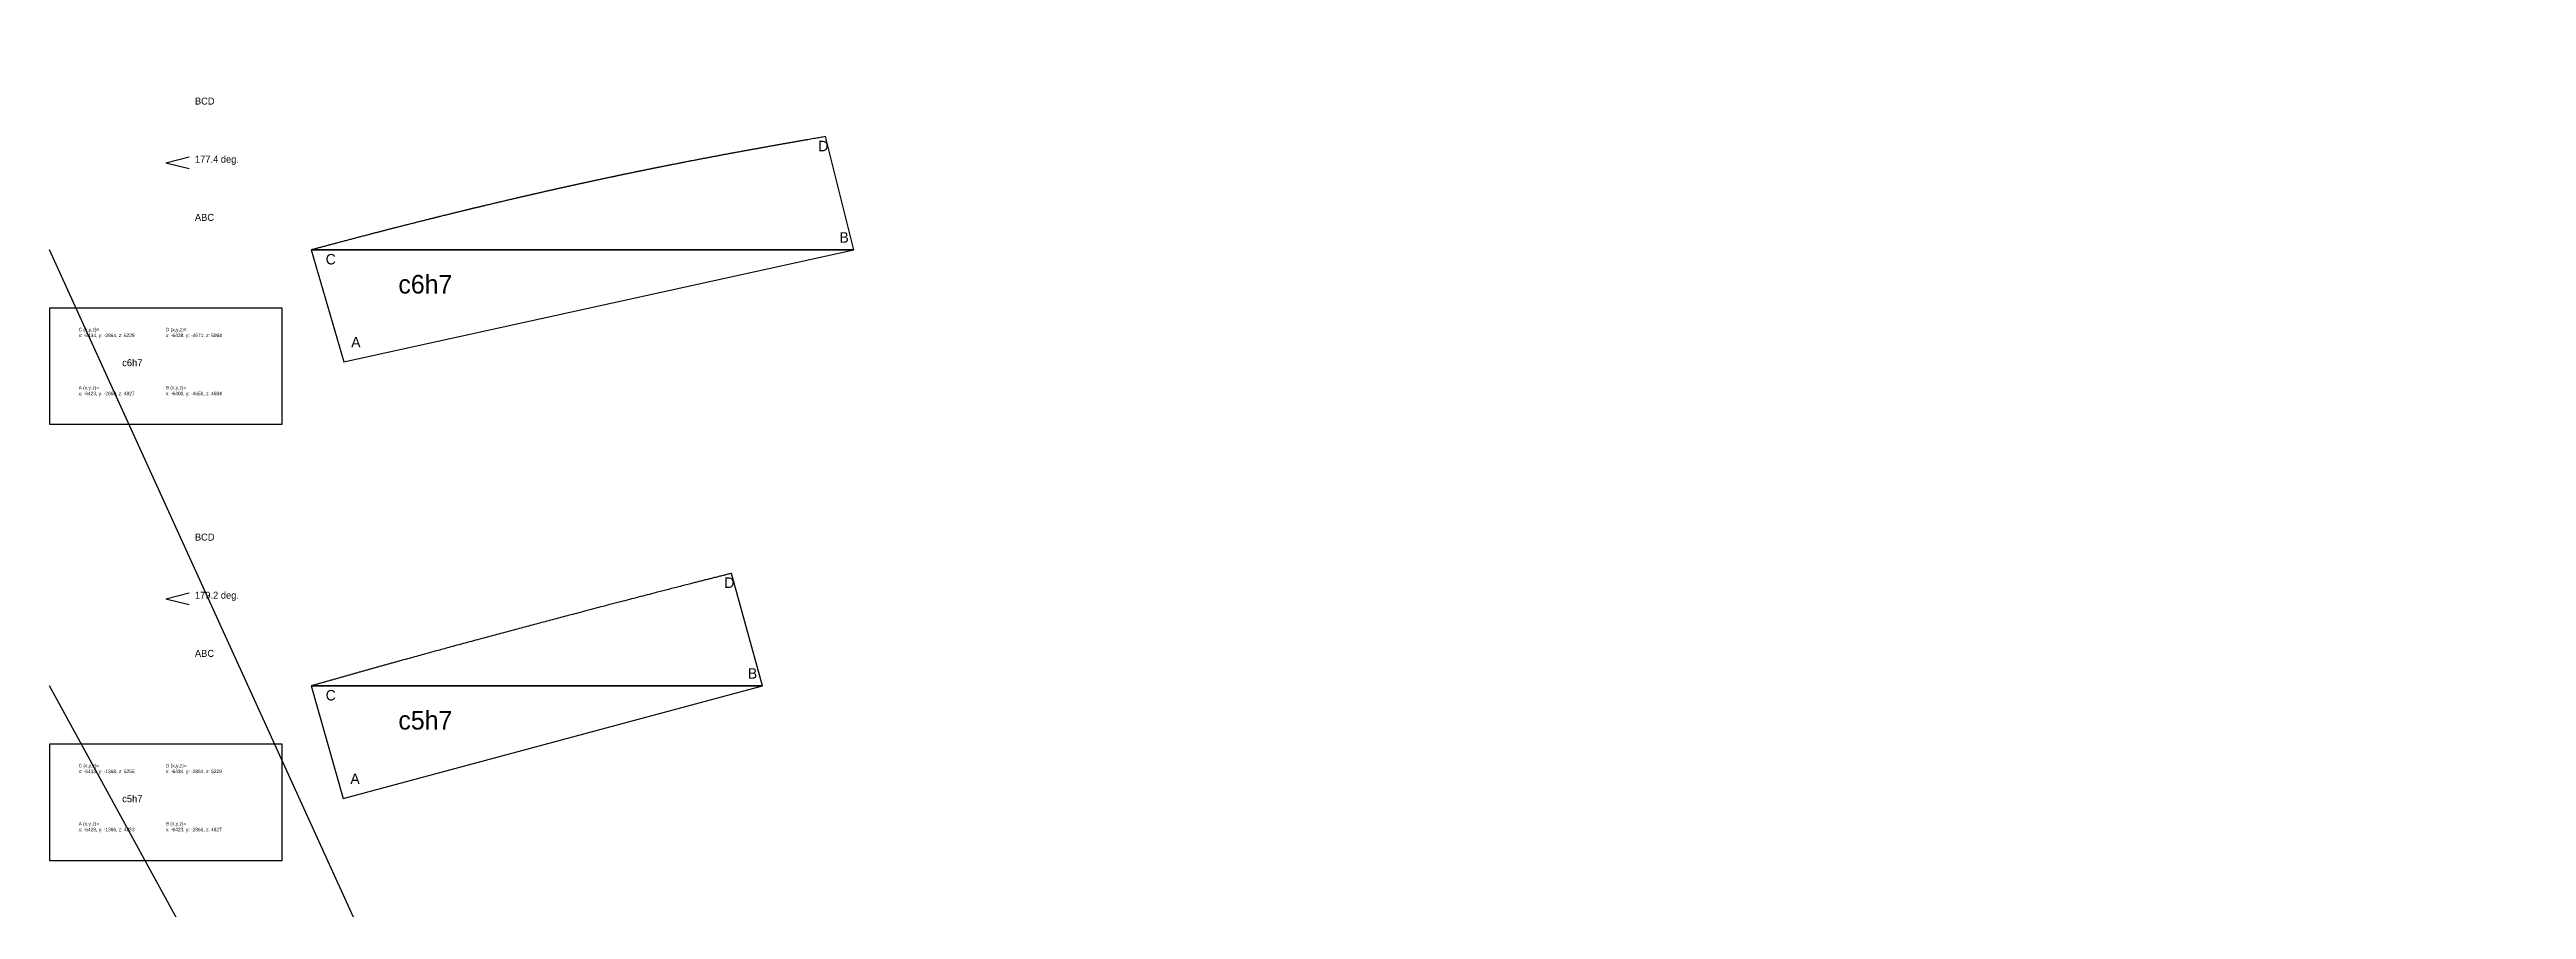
# Model space of a CAD drawing. Extents: x -14946 to 15402, y -21157 to 21439.
# Drawn here: x -14946 to -6426, y 12659 to 15618 of the extents above; entities that cross this region are included whole.
import ezdxf

# ---------------------------------------------------------------- set-up
doc = ezdxf.new("R2010")
doc.units = 0
doc.header["$MEASUREMENT"] = 0
for name, color, linetype in [('08-connection.topRing', 7, 'CONTINUOUS'), ('08-text.topRing', 7, 'CONTINUOUS'), ('50_RING_TOP_PLINES', 1, 'CONTINUOUS')]:
    doc.layers.add(name, color=color, linetype=linetype)

msp = doc.modelspace()

# ---------------------------------------------------------------- linework, layer by layer
at = {"layer": '08-connection.topRing', "linetype": 'Continuous'}
for p, q in [((-6425.6, -3765, 4955.8), (-14945.8, 14928.2)), ((-6430.7, -2115.3, 5040.7), (-14945.8, 13428.2))]:
    msp.add_line(p, q, dxfattribs=at)
at = {"layer": '08-text.topRing', "linetype": 'Continuous'}
for p, q in [((-14545.8, 15228.2), (-14465.8, 15248.2)), ((-14545.8, 15228.2), (-14465.8, 15208.2)), ((-14545.8, 13728.2), (-14465.8, 13748.2)), ((-14545.8, 13728.2), (-14465.8, 13708.2))]:
    msp.add_line(p, q, dxfattribs=at)
for points in [[(-14945.8, 14328.2), (-14145.8, 14328.2), (-14145.8, 14728.2), (-14945.8, 14728.2)], [(-14945.8, 12828.2), (-14145.8, 12828.2), (-14145.8, 13228.2), (-14945.8, 13228.2)]]:
    msp.add_lwpolyline(points, close=True, dxfattribs=at)
at = {"layer": '50_RING_TOP_PLINES', "color": 4, "extrusion": (0.998962, -0.045545, -4.63656e-12)}
msp.add_lwpolyline([(14549.9, 0), (14549.9, -1867), (14939.7, -1769.5), (14938.9, -1765), (14938.1, -1760.6), (14937.4, -1756.2), (14936.6, -1751.7), (14935.8, -1747.3), (14935.1, -1742.8), (14934.3, -1738.4), (14933.5, -1733.9), (14932.7, -1728.8), (14931.8, -1723.7), (14930.9, -1718.5), (14930, -1713.4), (14929.1, -1708.3), (14928.7, -1705.7), (14928.2, -1703.2), (14927.8, -1700.6), (14927.3, -1698), (14926.9, -1695.5), (14926.4, -1692.9), (14926, -1690.3), (14925.6, -1687.8), (14925.1, -1685.2), (14924.7, -1682.6), (14924.2, -1680.1), (14923.8, -1677.5), (14923.3, -1674.9), (14922.9, -1672.4), (14922.4, -1669.8), (14922, -1667.2), (14921.5, -1664.7), (14921.1, -1662.1), (14920.6, -1659.6), (14920.2, -1657), (14919.7, -1654.4), (14919.3, -1651.9), (14918.8, -1649.3), (14918.4, -1646.7), (14917.9, -1644.2), (14917.5, -1641.6), (14917, -1639.1), (14916.6, -1636.5), (14916.1, -1633.9), (14915.7, -1631.4), (14915.2, -1628.8), (14914.8, -1626.2), (14914.3, -1623.7), (14913.9, -1621.1), (14913.4, -1618.5), (14913, -1616), (14912.5, -1613.4), (14912.1, -1610.8), (14911.6, -1608.3), (14911.2, -1605.7), (14910.7, -1603.2), (14910.2, -1600.6), (14909.8, -1598), (14909.3, -1595.5), (14908.9, -1592.9), (14908.4, -1590.3), (14908, -1587.8), (14907.5, -1585.2), (14907.1, -1582.6), (14906.6, -1580.1), (14906.1, -1577.5), (14905.7, -1575), (14905.2, -1572.4), (14904.8, -1569.8), (14904.3, -1567.2), (14903.8, -1564.7), (14903.4, -1562.1), (14902.9, -1559.5), (14902.4, -1556.9), (14902, -1554.3), (14901.5, -1551.7), (14901, -1549.1), (14900.6, -1546.5), (14900.1, -1543.9), (14899.6, -1541.3), (14899.2, -1538.7), (14898.7, -1536.2), (14898.2, -1533.6), (14897.8, -1531), (14897.3, -1528.4), (14896.8, -1525.8), (14896.4, -1523.2), (14895.9, -1520.6), (14895.4, -1518), (14895, -1515.4), (14894.5, -1512.8), (14894, -1510.3), (14893.5, -1507.7), (14893.1, -1505.1), (14892.6, -1502.5), (14892.1, -1499.9), (14891.7, -1497.3), (14891.2, -1494.7), (14890.7, -1492.1), (14890.2, -1489.5), (14889.8, -1486.9), (14889.3, -1484.2), (14888.7, -1481.4), (14888.2, -1478.7), (14887.7, -1475.9), (14887.2, -1473.2), (14886.7, -1470.5), (14886.2, -1467.7), (14885.7, -1465), (14885.2, -1462.2), (14884.7, -1459.5), (14884.2, -1456.7), (14883.7, -1454), (14883.2, -1451.2), (14882.7, -1448.5), (14882.2, -1445.7), (14881.7, -1443), (14881.1, -1440.2), (14880.6, -1437.5), (14880.1, -1434.8), (14879.6, -1432), (14879.1, -1429.3), (14878.6, -1426.5), (14878.1, -1423.8), (14877.6, -1421), (14877.1, -1418.3), (14876.5, -1415.5), (14876, -1412.8), (14875.5, -1410), (14875, -1407.3), (14874.5, -1404.6), (14874, -1401.8), (14873.4, -1399.1), (14872.9, -1396.3), (14872.4, -1393.4), (14871.9, -1390.6), (14871.3, -1387.8), (14870.8, -1385), (14870.3, -1382.2), (14869.7, -1379.4), (14869.2, -1376.6), (14868.7, -1373.8), (14868.1, -1371), (14867.6, -1368.2), (14867.1, -1365.4), (14866.5, -1362.6), (14866, -1359.8), (14865.5, -1357), (14864.9, -1354.2), (14864.4, -1351.4), (14863.9, -1348.6), (14863.3, -1345.8), (14862.8, -1342.9), (14862.3, -1340.1), (14861.7, -1337.3), (14861.2, -1334.5), (14860.7, -1331.7), (14860.1, -1328.9), (14859.6, -1326.1), (14859, -1323.3), (14858.5, -1320.5), (14858, -1317.7), (14857.4, -1314.9), (14856.9, -1312.1), (14856.3, -1309.3), (14855.8, -1306.5), (14855.3, -1303.7), (14854.7, -1300.9), (14854.2, -1298.1), (14853.6, -1295.3), (14853.1, -1292.5), (14852.5, -1289.7), (14852, -1286.9), (14851.4, -1284.1), (14850.9, -1281.3), (14850.4, -1278.5), (14849.8, -1275.7), (14849.3, -1272.9), (14848.7, -1270.1), (14848.2, -1267.3), (14847.6, -1264.5), (14847.1, -1261.7), (14846.5, -1258.9), (14846, -1256.1), (14845.4, -1253.3), (14844.9, -1250.5), (14844.3, -1247.7), (14843.8, -1244.9), (14843.2, -1242.1), (14842.6, -1239.3), (14842.4, -1237.9), (14842.1, -1236.5), (14841.8, -1235.1), (14841.5, -1233.7), (14841.3, -1232.3), (14841, -1230.9), (14840.7, -1229.5), (14840.4, -1228.1), (14840.1, -1226.7), (14839.9, -1225.3), (14839.6, -1223.9), (14839.3, -1222.5), (14839, -1221.1), (14838.8, -1219.7), (14838.5, -1218.2), (14838.2, -1216.8), (14837.9, -1215.3), (14837.6, -1213.8), (14837.3, -1212.4), (14837, -1210.9), (14836.7, -1209.5), (14836.4, -1208), (14836.1, -1206.6), (14835.9, -1205.2), (14835.6, -1203.7), (14835.3, -1202.3), (14835, -1200.8), (14834.7, -1199.4), (14834.4, -1197.9), (14834.1, -1196.5), (14833.8, -1195.1), (14833.5, -1193.6), (14833.3, -1192.2), (14833, -1190.7), (14832.7, -1189.3), (14832.4, -1187.9), (14832.1, -1186.4), (14831.8, -1185), (14831.5, -1183.5), (14831.2, -1182.1), (14830.9, -1180.6), (14830.6, -1179.2), (14830.3, -1177.8), (14830.1, -1176.3), (14829.8, -1174.9), (14829.5, -1173.4), (14829.2, -1172), (14828.9, -1170.5), (14828.6, -1169.1), (14828.3, -1167.7), (14828, -1166.2), (14827.7, -1164.8), (14827.4, -1163.3), (14827.1, -1161.9), (14826.8, -1160.5), (14826.6, -1159), (14826.3, -1157.6), (14826, -1156.1), (14825.7, -1154.7), (14825.4, -1153.2), (14825.1, -1151.8), (14824.8, -1150.4), (14824.5, -1148.9), (14824.2, -1147.5), (14823.9, -1146), (14823.6, -1144.6), (14823.3, -1143.2), (14823, -1141.7), (14822.7, -1140.3), (14822.4, -1138.8), (14822.1, -1137.4), (14821.9, -1135.9), (14821.6, -1134.5), (14821.3, -1133.1), (14821, -1131.6), (14820.7, -1130.2), (14820.4, -1128.7), (14820.1, -1127.3), (14819.8, -1125.9), (14819.5, -1124.4), (14819.2, -1123), (14818.9, -1121.5), (14818.6, -1120.1), (14818.3, -1118.7), (14818, -1117.2), (14817.7, -1115.8), (14817.4, -1114.3), (14817.1, -1112.9), (14816.8, -1111.5), (14816.5, -1110), (14816.2, -1108.6), (14815.9, -1107.1), (14815.6, -1105.7), (14815.3, -1104.2), (14815, -1102.8), (14814.7, -1101.4), (14814.4, -1099.9), (14814.1, -1098.5), (14813.9, -1097), (14813.6, -1095.6), (14813.3, -1094.2), (14813, -1092.7), (14812.7, -1091.3), (14812.4, -1089.8), (14812.1, -1088.4), (14811.8, -1087), (14811.5, -1085.5), (14811.2, -1084.1), (14810.9, -1082.6), (14810.6, -1081.2), (14810.3, -1079.8), (14810, -1078.3), (14809.7, -1076.9), (14809.4, -1075.4), (14809.1, -1074), (14808.8, -1072.6), (14808.5, -1071.1), (14808.2, -1069.7), (14807.9, -1068.2), (14807.6, -1066.8), (14807.3, -1065.4), (14807, -1063.9), (14806.7, -1062.5), (14806.4, -1061), (14806.1, -1059.6), (14805.8, -1058.2), (14805.5, -1056.7), (14805.1, -1055.3), (14804.8, -1053.8), (14804.5, -1052.4), (14804.2, -1051), (14803.9, -1049.5), (14803.6, -1048.1), (14803.3, -1046.6), (14803, -1045.2), (14802.7, -1043.8), (14802.4, -1042.3), (14802.1, -1040.9), (14801.8, -1039.4), (14801.5, -1038), (14801.2, -1036.6), (14800.9, -1035.1), (14800.6, -1033.7), (14800.3, -1032.2), (14800, -1030.8), (14799.7, -1029.4), (14799.2, -1027), (14798.7, -1024.5), (14798.2, -1022.1), (14797.7, -1019.7), (14797.1, -1017.3), (14796.6, -1014.9), (14796.1, -1012.5), (14795.6, -1010.1), (14795.1, -1007.7), (14794.6, -1005.3), (14794.1, -1002.9), (14793.6, -1000.5), (14793, -998.1), (14792.5, -995.7), (14792, -993.3), (14791.5, -990.9), (14791, -988.4), (14790.5, -986), (14790, -983.6), (14789.4, -981.2), (14788.9, -978.8), (14788.4, -976.4), (14787.9, -974), (14787.4, -971.6), (14786.9, -969.2), (14786.3, -966.8), (14785.8, -964.4), (14785.3, -962), (14784.8, -959.6), (14784.3, -957.2), (14783.7, -954.8), (14783.2, -952.4), (14782.8, -950.4), (14782.4, -948.4), (14781.9, -946.4), (14781.5, -944.4), (14781.1, -942.4), (14780.6, -940.4), (14780.2, -938.4), (14779.8, -936.4), (14779.3, -934.4), (14778.9, -932.4), (14778.5, -930.4), (14778, -928.4), (14777.6, -926.4), (14777.1, -924.4), (14776.7, -922.4), (14776.3, -920.5), (14775.8, -918.5), (14775.4, -916.5), (14775, -914.5), (14774.5, -912.5), (14774.1, -910.5), (14773.7, -908.5), (14773.2, -906.5), (14772.8, -904.5), (14772.3, -902.6), (14771.9, -900.6), (14771.5, -898.6), (14771, -896.6), (14770.6, -894.6), (14770.2, -892.6), (14769.7, -890.6), (14769.3, -888.6), (14768.8, -886.7), (14768.4, -884.7), (14768, -882.7), (14767.5, -880.7), (14767.1, -878.7), (14766.6, -876.7), (14766.2, -874.7), (14765.8, -872.7), (14765.3, -870.8), (14764.9, -868.8), (14764.4, -866.8), (14764, -864.8), (14763.5, -862.8), (14763.1, -860.8), (14762.7, -858.8), (14762.2, -856.8), (14761.8, -854.8), (14761.3, -852.9), (14760.9, -850.9), (14760.4, -848.9), (14760, -846.9), (14759.5, -844.9), (14759.1, -842.9), (14758.7, -840.9), (14758.2, -838.9), (14757.8, -836.9), (14757.3, -834.9), (14756.9, -833), (14756.4, -831), (14756, -829), (14755.5, -827), (14755.1, -825), (14754.6, -823), (14754.2, -821.1), (14753.8, -819.2), (14753.3, -817.3), (14752.9, -815.3), (14752.5, -813.4), (14752, -811.5), (14751.6, -809.5), (14751.1, -807.6), (14750.7, -805.7), (14750.3, -803.7), (14749.8, -801.8), (14749.4, -799.9), (14749, -797.9), (14748.5, -796), (14748.1, -794), (14747.6, -792.1), (14747.2, -790.2), (14746.8, -788.2), (14746.3, -786.3), (14745.9, -784.4), (14745.4, -782.4), (14745, -780.5), (14744.5, -778.6), (14744.1, -776.6), (14743.7, -774.7), (14743.2, -772.8), (14742.8, -770.8), (14742.3, -768.9), (14741.9, -767), (14741.5, -765.1), (14741, -763.1), (14740.6, -761.2), (14740.1, -759.3), (14739.7, -757.3), (14739.2, -755.4), (14738.8, -753.5), (14738.4, -751.5), (14737.9, -749.6), (14737.5, -747.7), (14737, -745.8), (14736.6, -743.8), (14736.1, -741.9), (14735.7, -740), (14735.2, -738), (14734.8, -736.1), (14734.3, -734.2), (14733.9, -732.2), (14733.5, -730.3), (14733, -728.4), (14732.6, -726.4), (14732.1, -724.5), (14731.7, -722.6), (14731.2, -720.6), (14730.8, -718.7), (14730.3, -716.8), (14729.9, -714.8), (14729.4, -712.9), (14729, -711), (14728.5, -709.1), (14728.1, -707.1), (14727.6, -705.2), (14727.2, -703.3), (14726.7, -701.3), (14726, -698.2), (14725.3, -695.1), (14724.6, -692), (14723.8, -688.9), (14723.1, -685.8), (14722.4, -682.7), (14721.7, -679.6), (14720.9, -676.5), (14720.2, -673.4), (14719.5, -670.3), (14718.7, -667.2), (14718, -664.1), (14717.3, -661), (14716.6, -657.9), (14715.8, -654.8), (14715.1, -651.7), (14714.4, -648.6), (14713.6, -645.5), (14712.9, -642.4), (14712.2, -639.3), (14711.4, -636.2), (14710.7, -633), (14710, -629.9), (14709.2, -626.8), (14708.5, -623.7), (14707.8, -620.6), (14707, -617.5), (14706.3, -614.4), (14705.5, -611.3), (14704.8, -608.2), (14704.1, -605.1), (14703.3, -602), (14702.6, -598.9), (14701.9, -595.9), (14701.1, -592.8), (14700.8, -591.2), (14700.4, -589.7), (14700, -588.1), (14699.6, -586.6), (14699.3, -585), (14698.9, -583.5), (14698.5, -582), (14698.2, -580.4), (14697.8, -578.9), (14697.4, -577.3), (14697.1, -575.8), (14696.7, -574.2), (14696.3, -572.7), (14695.9, -571.1), (14695.6, -569.6), (14695.2, -568.1), (14694.8, -566.5), (14694.5, -565), (14694.1, -563.4), (14693.7, -561.9), (14693.3, -560.3), (14693, -558.8), (14692.6, -557.3), (14692.2, -555.7), (14691.9, -554.2), (14691.5, -552.6), (14691.1, -551.1), (14690.7, -549.5), (14690.4, -548), (14690, -546.4), (14689.6, -544.9), (14689.2, -543.4), (14688.9, -541.8), (14688.5, -540.3), (14688.1, -538.7), (14687.7, -537.2), (14687.4, -535.7), (14687, -534.1), (14686.6, -532.6), (14686.2, -531), (14685.9, -529.5), (14685.5, -527.9), (14684.7, -524.8), (14684, -521.8), (14683.2, -518.7), (14682.5, -515.6), (14681.7, -512.5), (14681, -509.4), (14680.2, -506.3), (14679.5, -503.3), (14678.8, -500.5), (14678.1, -497.8), (14677.5, -495), (14676.8, -492.3), (14676.1, -489.5), (14675.4, -486.7), (14674.8, -484), (14674.1, -481.2), (14673.4, -478.5), (14672.7, -475.7), (14672.1, -473), (14671.4, -470.2), (14670.7, -467.5), (14670, -464.7), (14669.3, -462), (14668.7, -459.2), (14667.8, -455.7), (14666.9, -452.1), (14666, -448.6), (14665.2, -445), (14664.7, -443.2), (14664.3, -441.5), (14663.8, -439.7), (14663.4, -437.9), (14663, -436.1), (14662.5, -434.3), (14662.1, -432.6), (14661.6, -430.8), (14661.2, -429), (14660.7, -427.2), (14660.3, -425.4), (14659.9, -423.7), (14659.4, -421.9), (14659, -420.1), (14658.5, -418.3), (14658.1, -416.5), (14657.6, -414.8), (14657.2, -413), (14656.8, -411.2), (14656.3, -409.4), (14655.9, -407.6), (14655.4, -405.9), (14655, -404.1), (14654.5, -402.3), (14653.7, -399.1), (14652.9, -395.9), (14652.1, -392.6), (14651.3, -389.4), (14650.5, -386.2), (14649.7, -383), (14648.9, -379.7), (14648.1, -376.5), (14647.3, -373.3), (14646.5, -370.1), (14645.7, -366.9), (14644.8, -363.6), (14644, -360.4), (14643.2, -357.2), (14642.4, -354), (14641.6, -350.8), (14640.8, -347.5), (14640, -344.3), (14639.2, -341.1), (14638.3, -337.9), (14637.5, -334.6), (14636.7, -331.4), (14635.9, -328.2), (14635.1, -325), (14634.3, -321.8), (14633.4, -318.6), (14632.6, -315.3), (14631.8, -312.1), (14631, -308.9), (14630.2, -305.7), (14629.3, -302.5), (14628.5, -299.2), (14627.9, -296.9), (14627.3, -294.6), (14626.8, -292.3), (14626.2, -290.1), (14625.6, -287.8), (14625, -285.5), (14624.4, -283.2), (14623.8, -280.9), (14623.2, -278.6), (14622.6, -276.3), (14622.1, -274), (14621.5, -271.7), (14620.9, -269.4), (14620.3, -267.1), (14619.7, -264.8), (14619.1, -262.5), (14618.5, -260.2), (14617.9, -258), (14617.3, -255.7), (14616.7, -253.4), (14616.2, -251.1), (14615.6, -248.8), (14615, -246.5), (14614.4, -244.2), (14613.8, -241.9), (14613.2, -239.6), (14612.6, -237.3), (14612, -235), (14611.4, -232.7), (14610.8, -230.4), (14610.2, -228.1), (14609.6, -225.9), (14609.1, -223.8), (14608.6, -221.8), (14608.1, -219.8), (14607.5, -217.8), (14607, -215.8), (14606.5, -213.8), (14606, -211.7), (14605.4, -209.7), (14604.9, -207.7), (14604.4, -205.7), (14603.9, -203.7), (14603.3, -201.6), (14602.8, -199.6), (14602.3, -197.6), (14601.8, -195.6), (14601.2, -193.6), (14600.4, -190.2), (14599.5, -186.8), (14598.6, -183.4), (14597.7, -180), (14596.8, -176.7), (14595.9, -173.3), (14595.1, -169.9), (14594.2, -166.5), (14593.3, -163.1), (14592.4, -159.7), (14591.5, -156.4), (14590.6, -153), (14589.7, -149.6), (14588.8, -146.2), (14587.9, -142.8), (14587.1, -139.4), (14586.2, -136.1), (14585.3, -132.7), (14584.4, -129.3), (14583.5, -125.9), (14582.6, -122.5), (14581.7, -119.1), (14580.8, -115.7), (14579.9, -112.4), (14579, -109), (14578.1, -105.6), (14577.2, -102.2), (14576.3, -98.8), (14575.4, -95.5), (14574.5, -92.1), (14573.6, -88.7), (14572.7, -85.3), (14572, -82.7), (14571.3, -80), (14570.6, -77.4), (14569.9, -74.8), (14569.2, -72.1), (14568.5, -69.5), (14567.8, -66.8), (14567.1, -64.2), (14566.4, -61.5), (14565.7, -58.9), (14565, -56.3), (14564.3, -53.6), (14563.6, -51), (14562.9, -48.3), (14562.2, -45.7), (14561.5, -43.1), (14560.8, -40.4), (14560.1, -37.8), (14559.4, -35.1), (14558.6, -32.5), (14557.9, -29.8), (14557.2, -27.2), (14556.5, -24.6), (14555.8, -21.9), (14555.1, -19.3), (14554.4, -16.6), (14553.7, -14), (14553, -11.4), (14552.3, -8.7), (14551.6, -6.1), (14550.8, -3.4), (14549.9, 0)], dxfattribs=at)
at = {"layer": '50_RING_TOP_PLINES', "color": 4}
for points in [[(-14045.8, 14928.2), (-12178.7, 14928.2), (-12276.3, 15317.9), (-12280.7, 15317.2), (-12285.2, 15316.4), (-12289.6, 15315.7), (-12294.1, 15314.9), (-12298.5, 15314.1), (-12303, 15313.4), (-12307.4, 15312.6), (-12311.9, 15311.8), (-12317, 15311), (-12322.1, 15310.1), (-12327.2, 15309.2), (-12332.4, 15308.3), (-12337.5, 15307.4), (-12340.1, 15307), (-12342.6, 15306.5), (-12345.2, 15306.1), (-12347.8, 15305.6), (-12350.3, 15305.2), (-12352.9, 15304.7), (-12355.5, 15304.3), (-12358, 15303.8), (-12360.6, 15303.4), (-12363.2, 15303), (-12365.7, 15302.5), (-12368.3, 15302.1), (-12370.9, 15301.6), (-12373.4, 15301.2), (-12376, 15300.7), (-12378.5, 15300.3), (-12381.1, 15299.8), (-12383.7, 15299.4), (-12386.2, 15298.9), (-12388.8, 15298.5), (-12391.4, 15298), (-12393.9, 15297.6), (-12396.5, 15297.1), (-12399, 15296.7), (-12401.6, 15296.2), (-12404.2, 15295.8), (-12406.7, 15295.3), (-12409.3, 15294.9), (-12411.9, 15294.4), (-12414.4, 15294), (-12417, 15293.5), (-12419.6, 15293.1), (-12422.1, 15292.6), (-12424.7, 15292.2), (-12427.3, 15291.7), (-12429.8, 15291.3), (-12432.4, 15290.8), (-12434.9, 15290.4), (-12437.5, 15289.9), (-12440.1, 15289.4), (-12442.6, 15289), (-12445.2, 15288.5), (-12447.8, 15288.1), (-12450.3, 15287.6), (-12452.9, 15287.2), (-12455.5, 15286.7), (-12458, 15286.3), (-12460.6, 15285.8), (-12463.1, 15285.3), (-12465.7, 15284.9), (-12468.3, 15284.4), (-12470.8, 15284), (-12473.4, 15283.5), (-12475.9, 15283.1), (-12478.5, 15282.6), (-12481.1, 15282.1), (-12483.7, 15281.7), (-12486.3, 15281.2), (-12488.9, 15280.7), (-12491.5, 15280.3), (-12494.1, 15279.8), (-12496.7, 15279.3), (-12499.3, 15278.9), (-12501.9, 15278.4), (-12504.5, 15277.9), (-12507, 15277.5), (-12509.6, 15277), (-12512.2, 15276.5), (-12514.8, 15276.1), (-12517.4, 15275.6), (-12520, 15275.1), (-12522.6, 15274.7), (-12525.2, 15274.2), (-12527.8, 15273.7), (-12530.4, 15273.2), (-12532.9, 15272.8), (-12535.5, 15272.3), (-12538.1, 15271.8), (-12540.7, 15271.4), (-12543.3, 15270.9), (-12545.9, 15270.4), (-12548.5, 15269.9), (-12551.1, 15269.5), (-12553.7, 15269), (-12556.3, 15268.5), (-12558.8, 15268), (-12561.6, 15267.5), (-12564.3, 15267), (-12567.1, 15266.5), (-12569.8, 15266), (-12572.6, 15265.5), (-12575.3, 15265), (-12578.1, 15264.5), (-12580.8, 15264), (-12583.6, 15263.5), (-12586.3, 15263), (-12589.1, 15262.5), (-12591.8, 15262), (-12594.6, 15261.5), (-12597.3, 15261), (-12600.1, 15260.5), (-12602.8, 15259.9), (-12605.5, 15259.4), (-12608.3, 15258.9), (-12611, 15258.4), (-12613.8, 15257.9), (-12616.5, 15257.4), (-12619.3, 15256.9), (-12622, 15256.4), (-12624.8, 15255.9), (-12627.5, 15255.3), (-12630.2, 15254.8), (-12633, 15254.3), (-12635.7, 15253.8), (-12638.5, 15253.3), (-12641.2, 15252.8), (-12644, 15252.3), (-12646.7, 15251.7), (-12649.5, 15251.2), (-12652.3, 15250.7), (-12655.2, 15250.1), (-12658, 15249.6), (-12660.8, 15249.1), (-12663.6, 15248.6), (-12666.4, 15248), (-12669.2, 15247.5), (-12672, 15247), (-12674.8, 15246.4), (-12677.6, 15245.9), (-12680.4, 15245.4), (-12683.2, 15244.8), (-12686, 15244.3), (-12688.8, 15243.8), (-12691.6, 15243.2), (-12694.4, 15242.7), (-12697.2, 15242.2), (-12700, 15241.6), (-12702.8, 15241.1), (-12705.6, 15240.6), (-12708.4, 15240), (-12711.2, 15239.5), (-12714, 15238.9), (-12716.8, 15238.4), (-12719.7, 15237.9), (-12722.5, 15237.3), (-12725.3, 15236.8), (-12728.1, 15236.3), (-12730.9, 15235.7), (-12733.7, 15235.2), (-12736.5, 15234.6), (-12739.3, 15234.1), (-12742.1, 15233.5), (-12744.9, 15233), (-12747.7, 15232.5), (-12750.5, 15231.9), (-12753.3, 15231.4), (-12756.1, 15230.8), (-12758.9, 15230.3), (-12761.7, 15229.7), (-12764.5, 15229.2), (-12767.3, 15228.6), (-12770.1, 15228.1), (-12772.9, 15227.5), (-12775.7, 15227), (-12778.5, 15226.5), (-12781.3, 15225.9), (-12784.1, 15225.4), (-12786.9, 15224.8), (-12789.7, 15224.3), (-12792.5, 15223.7), (-12795.3, 15223.2), (-12798.1, 15222.6), (-12800.9, 15222), (-12803.7, 15221.5), (-12806.5, 15220.9), (-12807.9, 15220.7), (-12809.3, 15220.4), (-12810.7, 15220.1), (-12812.1, 15219.8), (-12813.5, 15219.6), (-12814.9, 15219.3), (-12816.3, 15219), (-12817.7, 15218.7), (-12819.1, 15218.4), (-12820.5, 15218.2), (-12821.9, 15217.9), (-12823.3, 15217.6), (-12824.7, 15217.3), (-12826.1, 15217), (-12827.6, 15216.8), (-12829, 15216.5), (-12830.5, 15216.2), (-12832, 15215.9), (-12833.4, 15215.6), (-12834.9, 15215.3), (-12836.3, 15215), (-12837.7, 15214.7), (-12839.2, 15214.4), (-12840.6, 15214.1), (-12842.1, 15213.9), (-12843.5, 15213.6), (-12845, 15213.3), (-12846.4, 15213), (-12847.8, 15212.7), (-12849.3, 15212.4), (-12850.7, 15212.1), (-12852.2, 15211.8), (-12853.6, 15211.5), (-12855.1, 15211.3), (-12856.5, 15211), (-12857.9, 15210.7), (-12859.4, 15210.4), (-12860.8, 15210.1), (-12862.3, 15209.8), (-12863.7, 15209.5), (-12865.1, 15209.2), (-12866.6, 15208.9), (-12868, 15208.6), (-12869.5, 15208.3), (-12870.9, 15208.1), (-12872.4, 15207.8), (-12873.8, 15207.5), (-12875.2, 15207.2), (-12876.7, 15206.9), (-12878.1, 15206.6), (-12879.6, 15206.3), (-12881, 15206), (-12882.5, 15205.7), (-12883.9, 15205.4), (-12885.3, 15205.1), (-12886.8, 15204.8), (-12888.2, 15204.6), (-12889.7, 15204.3), (-12891.1, 15204), (-12892.5, 15203.7), (-12894, 15203.4), (-12895.4, 15203.1), (-12896.9, 15202.8), (-12898.3, 15202.5), (-12899.8, 15202.2), (-12901.2, 15201.9), (-12902.6, 15201.6), (-12904.1, 15201.3), (-12905.5, 15201), (-12907, 15200.7), (-12908.4, 15200.4), (-12909.8, 15200.1), (-12911.3, 15199.8), (-12912.7, 15199.6), (-12914.2, 15199.3), (-12915.6, 15199), (-12917, 15198.7), (-12918.5, 15198.4), (-12919.9, 15198.1), (-12921.4, 15197.8), (-12922.8, 15197.5), (-12924.3, 15197.2), (-12925.7, 15196.9), (-12927.1, 15196.6), (-12928.6, 15196.3), (-12930, 15196), (-12931.5, 15195.7), (-12932.9, 15195.4), (-12934.3, 15195.1), (-12935.8, 15194.8), (-12937.2, 15194.5), (-12938.7, 15194.2), (-12940.1, 15193.9), (-12941.5, 15193.6), (-12943, 15193.3), (-12944.4, 15193), (-12945.9, 15192.7), (-12947.3, 15192.4), (-12948.7, 15192.1), (-12950.2, 15191.8), (-12951.6, 15191.5), (-12953.1, 15191.2), (-12954.5, 15190.9), (-12955.9, 15190.6), (-12957.4, 15190.3), (-12958.8, 15190), (-12960.3, 15189.8), (-12961.7, 15189.5), (-12963.1, 15189.2), (-12964.6, 15188.9), (-12966, 15188.6), (-12967.5, 15188.3), (-12968.9, 15188), (-12970.4, 15187.7), (-12971.8, 15187.4), (-12973.2, 15187.1), (-12974.7, 15186.8), (-12976.1, 15186.5), (-12977.6, 15186.2), (-12979, 15185.8), (-12980.4, 15185.5), (-12981.9, 15185.2), (-12983.3, 15184.9), (-12984.8, 15184.6), (-12986.2, 15184.3), (-12987.6, 15184), (-12989.1, 15183.7), (-12990.5, 15183.4), (-12992, 15183.1), (-12993.4, 15182.8), (-12994.8, 15182.5), (-12996.3, 15182.2), (-12997.7, 15181.9), (-12999.1, 15181.6), (-13000.6, 15181.3), (-13002, 15181), (-13003.5, 15180.7), (-13004.9, 15180.4), (-13006.3, 15180.1), (-13007.8, 15179.8), (-13009.2, 15179.5), (-13010.7, 15179.2), (-13012.1, 15178.9), (-13013.5, 15178.6), (-13015, 15178.3), (-13016.4, 15178), (-13018.8, 15177.5), (-13021.2, 15177), (-13023.7, 15176.5), (-13026.1, 15175.9), (-13028.5, 15175.4), (-13030.9, 15174.9), (-13033.3, 15174.4), (-13035.7, 15173.9), (-13038.1, 15173.4), (-13040.5, 15172.9), (-13042.9, 15172.4), (-13045.3, 15171.8), (-13047.7, 15171.3), (-13050.1, 15170.8), (-13052.5, 15170.3), (-13054.9, 15169.8), (-13057.3, 15169.3), (-13059.7, 15168.8), (-13062.1, 15168.2), (-13064.6, 15167.7), (-13067, 15167.2), (-13069.4, 15166.7), (-13071.8, 15166.2), (-13074.2, 15165.7), (-13076.6, 15165.1), (-13079, 15164.6), (-13081.4, 15164.1), (-13083.8, 15163.6), (-13086.2, 15163.1), (-13088.6, 15162.6), (-13091, 15162), (-13093.4, 15161.5), (-13095.4, 15161.1), (-13097.4, 15160.6), (-13099.4, 15160.2), (-13101.4, 15159.8), (-13103.4, 15159.3), (-13105.4, 15158.9), (-13107.4, 15158.5), (-13109.4, 15158), (-13111.4, 15157.6), (-13113.4, 15157.2), (-13115.4, 15156.7), (-13117.4, 15156.3), (-13119.4, 15155.9), (-13121.4, 15155.4), (-13123.3, 15155), (-13125.3, 15154.6), (-13127.3, 15154.1), (-13129.3, 15153.7), (-13131.3, 15153.3), (-13133.3, 15152.8), (-13135.3, 15152.4), (-13137.3, 15151.9), (-13139.3, 15151.5), (-13141.2, 15151.1), (-13143.2, 15150.6), (-13145.2, 15150.2), (-13147.2, 15149.8), (-13149.2, 15149.3), (-13151.2, 15148.9), (-13153.2, 15148.4), (-13155.2, 15148), (-13157.2, 15147.6), (-13159.1, 15147.1), (-13161.1, 15146.7), (-13163.1, 15146.3), (-13165.1, 15145.8), (-13167.1, 15145.4), (-13169.1, 15144.9), (-13171.1, 15144.5), (-13173, 15144), (-13175, 15143.6), (-13177, 15143.2), (-13179, 15142.7), (-13181, 15142.3), (-13183, 15141.8), (-13185, 15141.4), (-13187, 15141), (-13189, 15140.5), (-13190.9, 15140.1), (-13192.9, 15139.6), (-13194.9, 15139.2), (-13196.9, 15138.7), (-13198.9, 15138.3), (-13200.9, 15137.8), (-13202.9, 15137.4), (-13204.9, 15136.9), (-13206.9, 15136.5), (-13208.9, 15136.1), (-13210.8, 15135.6), (-13212.8, 15135.2), (-13214.8, 15134.7), (-13216.8, 15134.3), (-13218.8, 15133.8), (-13220.8, 15133.4), (-13222.7, 15132.9), (-13224.7, 15132.5), (-13226.6, 15132.1), (-13228.5, 15131.6), (-13230.5, 15131.2), (-13232.4, 15130.7), (-13234.3, 15130.3), (-13236.3, 15129.9), (-13238.2, 15129.4), (-13240.1, 15129), (-13242.1, 15128.6), (-13244, 15128.1), (-13245.9, 15127.7), (-13247.9, 15127.2), (-13249.8, 15126.8), (-13251.7, 15126.4), (-13253.7, 15125.9), (-13255.6, 15125.5), (-13257.5, 15125), (-13259.5, 15124.6), (-13261.4, 15124.2), (-13263.3, 15123.7), (-13265.3, 15123.3), (-13267.2, 15122.8), (-13269.1, 15122.4), (-13271.1, 15122), (-13273, 15121.5), (-13274.9, 15121.1), (-13276.9, 15120.6), (-13278.8, 15120.2), (-13280.7, 15119.7), (-13282.7, 15119.3), (-13284.6, 15118.9), (-13286.5, 15118.4), (-13288.4, 15118), (-13290.4, 15117.5), (-13292.3, 15117.1), (-13294.2, 15116.6), (-13296.2, 15116.2), (-13298.1, 15115.8), (-13300, 15115.3), (-13302, 15114.9), (-13303.9, 15114.4), (-13305.8, 15114), (-13307.8, 15113.5), (-13309.7, 15113.1), (-13311.6, 15112.6), (-13313.6, 15112.2), (-13315.5, 15111.7), (-13317.4, 15111.3), (-13319.4, 15110.9), (-13321.3, 15110.4), (-13323.2, 15110), (-13325.2, 15109.5), (-13327.1, 15109.1), (-13329, 15108.6), (-13330.9, 15108.2), (-13332.9, 15107.7), (-13334.8, 15107.3), (-13336.7, 15106.8), (-13338.7, 15106.4), (-13340.6, 15105.9), (-13342.5, 15105.5), (-13344.5, 15105), (-13347.6, 15104.3), (-13350.7, 15103.6), (-13353.8, 15102.9), (-13356.9, 15102.1), (-13360, 15101.4), (-13363.1, 15100.7), (-13366.2, 15100), (-13369.3, 15099.2), (-13372.4, 15098.5), (-13375.5, 15097.8), (-13378.6, 15097), (-13381.7, 15096.3), (-13384.8, 15095.6), (-13387.9, 15094.9), (-13391, 15094.1), (-13394.1, 15093.4), (-13397.2, 15092.7), (-13400.3, 15091.9), (-13403.4, 15091.2), (-13406.5, 15090.5), (-13409.6, 15089.7), (-13412.7, 15089), (-13415.8, 15088.3), (-13418.9, 15087.5), (-13422, 15086.8), (-13425.1, 15086.1), (-13428.3, 15085.3), (-13431.4, 15084.6), (-13434.5, 15083.8), (-13437.6, 15083.1), (-13440.7, 15082.4), (-13443.8, 15081.6), (-13446.8, 15080.9), (-13449.9, 15080.1), (-13453, 15079.4), (-13454.6, 15079), (-13456.1, 15078.7), (-13457.7, 15078.3), (-13459.2, 15077.9), (-13460.7, 15077.6), (-13462.3, 15077.2), (-13463.8, 15076.8), (-13465.4, 15076.5), (-13466.9, 15076.1), (-13468.5, 15075.7), (-13470, 15075.3), (-13471.6, 15075), (-13473.1, 15074.6), (-13474.6, 15074.2), (-13476.2, 15073.9), (-13477.7, 15073.5), (-13479.3, 15073.1), (-13480.8, 15072.7), (-13482.4, 15072.4), (-13483.9, 15072), (-13485.4, 15071.6), (-13487, 15071.3), (-13488.5, 15070.9), (-13490.1, 15070.5), (-13491.6, 15070.1), (-13493.2, 15069.8), (-13494.7, 15069.4), (-13496.3, 15069), (-13497.8, 15068.6), (-13499.3, 15068.3), (-13500.9, 15067.9), (-13502.4, 15067.5), (-13504, 15067.2), (-13505.5, 15066.8), (-13507.1, 15066.4), (-13508.6, 15066), (-13510.1, 15065.7), (-13511.7, 15065.3), (-13513.2, 15064.9), (-13514.8, 15064.5), (-13516.3, 15064.2), (-13517.9, 15063.8), (-13520.9, 15063), (-13524, 15062.3), (-13527.1, 15061.5), (-13530.2, 15060.8), (-13533.3, 15060), (-13536.4, 15059.3), (-13539.4, 15058.5), (-13542.5, 15057.8), (-13545.3, 15057.1), (-13548, 15056.4), (-13550.8, 15055.7), (-13553.5, 15055.1), (-13556.3, 15054.4), (-13559, 15053.7), (-13561.8, 15053.1), (-13564.5, 15052.4), (-13567.3, 15051.7), (-13570, 15051), (-13572.8, 15050.3), (-13575.5, 15049.7), (-13578.3, 15049), (-13581, 15048.3), (-13583.8, 15047.6), (-13586.5, 15047), (-13590.1, 15046.1), (-13593.7, 15045.2), (-13597.2, 15044.3), (-13600.8, 15043.4), (-13602.6, 15043), (-13604.3, 15042.6), (-13606.1, 15042.1), (-13607.9, 15041.7), (-13609.7, 15041.2), (-13611.5, 15040.8), (-13613.2, 15040.4), (-13615, 15039.9), (-13616.8, 15039.5), (-13618.6, 15039), (-13620.4, 15038.6), (-13622.1, 15038.1), (-13623.9, 15037.7), (-13625.7, 15037.3), (-13627.5, 15036.8), (-13629.3, 15036.4), (-13631, 15035.9), (-13632.8, 15035.5), (-13634.6, 15035), (-13636.4, 15034.6), (-13638.1, 15034.2), (-13639.9, 15033.7), (-13641.7, 15033.3), (-13643.5, 15032.8), (-13646.7, 15032), (-13649.9, 15031.2), (-13653.2, 15030.4), (-13656.4, 15029.6), (-13659.6, 15028.8), (-13662.8, 15028), (-13666, 15027.2), (-13669.3, 15026.4), (-13672.5, 15025.6), (-13675.7, 15024.8), (-13678.9, 15023.9), (-13682.1, 15023.1), (-13685.4, 15022.3), (-13688.6, 15021.5), (-13691.8, 15020.7), (-13695, 15019.9), (-13698.3, 15019.1), (-13701.5, 15018.3), (-13704.7, 15017.4), (-13707.9, 15016.6), (-13711.1, 15015.8), (-13714.4, 15015), (-13717.6, 15014.2), (-13720.8, 15013.4), (-13724, 15012.5), (-13727.2, 15011.7), (-13730.5, 15010.9), (-13733.7, 15010.1), (-13736.9, 15009.3), (-13740.1, 15008.4), (-13743.3, 15007.6), (-13746.6, 15006.8), (-13748.9, 15006.2), (-13751.1, 15005.6), (-13753.4, 15005), (-13755.7, 15004.5), (-13758, 15003.9), (-13760.3, 15003.3), (-13762.6, 15002.7), (-13764.9, 15002.1), (-13767.2, 15001.5), (-13769.5, 15000.9), (-13771.8, 15000.3), (-13774.1, 14999.8), (-13776.4, 14999.2), (-13778.7, 14998.6), (-13781, 14998), (-13783.3, 14997.4), (-13785.5, 14996.8), (-13787.8, 14996.2), (-13790.1, 14995.6), (-13792.4, 14995), (-13794.7, 14994.4), (-13797, 14993.9), (-13799.3, 14993.3), (-13801.6, 14992.7), (-13803.9, 14992.1), (-13806.2, 14991.5), (-13808.5, 14990.9), (-13810.8, 14990.3), (-13813.1, 14989.7), (-13815.3, 14989.1), (-13817.6, 14988.5), (-13819.9, 14987.9), (-13821.9, 14987.4), (-13824, 14986.9), (-13826, 14986.4), (-13828, 14985.8), (-13830, 14985.3), (-13832, 14984.8), (-13834.1, 14984.3), (-13836.1, 14983.7), (-13838.1, 14983.2), (-13840.1, 14982.7), (-13842.1, 14982.2), (-13844.1, 14981.6), (-13846.2, 14981.1), (-13848.2, 14980.6), (-13850.2, 14980.1), (-13852.2, 14979.5), (-13855.6, 14978.7), (-13859, 14977.8), (-13862.4, 14976.9), (-13865.7, 14976), (-13869.1, 14975.1), (-13872.5, 14974.2), (-13875.9, 14973.3), (-13879.3, 14972.5), (-13882.7, 14971.6), (-13886, 14970.7), (-13889.4, 14969.8), (-13892.8, 14968.9), (-13896.2, 14968), (-13899.6, 14967.1), (-13903, 14966.2), (-13906.4, 14965.3), (-13909.7, 14964.5), (-13913.1, 14963.6), (-13916.5, 14962.7), (-13919.9, 14961.8), (-13923.3, 14960.9), (-13926.7, 14960), (-13930, 14959.1), (-13933.4, 14958.2), (-13936.8, 14957.3), (-13940.2, 14956.4), (-13943.6, 14955.5), (-13946.9, 14954.6), (-13950.3, 14953.7), (-13953.7, 14952.8), (-13957.1, 14951.9), (-13960.5, 14951), (-13963.1, 14950.3), (-13965.7, 14949.6), (-13968.4, 14948.9), (-13971, 14948.2), (-13973.7, 14947.5), (-13976.3, 14946.8), (-13979, 14946.1), (-13981.6, 14945.4), (-13984.2, 14944.7), (-13986.9, 14944), (-13989.5, 14943.3), (-13992.2, 14942.6), (-13994.8, 14941.9), (-13997.5, 14941.2), (-14000.1, 14940.5), (-14002.7, 14939.8), (-14005.4, 14939.1), (-14008, 14938.4), (-14010.7, 14937.6), (-14013.3, 14936.9), (-14015.9, 14936.2), (-14018.6, 14935.5), (-14021.2, 14934.8), (-14023.9, 14934.1), (-14026.5, 14933.4), (-14029.2, 14932.7), (-14031.8, 14932), (-14034.4, 14931.3), (-14037.1, 14930.6), (-14039.7, 14929.8), (-14042.4, 14929.1), (-14045.8, 14928.2)], [(-14045.8, 13428.2), (-12493.6, 13428.2), (-12599.7, 13815.5), (-12602.9, 13814.7), (-12606.1, 13813.9), (-12609.3, 13813.1), (-12612.6, 13812.3), (-12615.8, 13811.5), (-12619, 13810.7), (-12622.2, 13809.8), (-12625.4, 13809), (-12629, 13808.1), (-12632.7, 13807.2), (-12636.3, 13806.3), (-12639.9, 13805.4), (-12643.5, 13804.5), (-12647.1, 13803.6), (-12650.7, 13802.7), (-12654.3, 13801.8), (-12657.9, 13800.9), (-12661.5, 13799.9), (-12665, 13799), (-12668.6, 13798.1), (-12672.2, 13797.2), (-12675.8, 13796.3), (-12679.4, 13795.4), (-12683, 13794.5), (-12686.6, 13793.6), (-12690.2, 13792.7), (-12693.8, 13791.7), (-12697.4, 13790.8), (-12701, 13789.9), (-12704.6, 13789), (-12708.2, 13788.1), (-12711.8, 13787.2), (-12715.4, 13786.2), (-12719, 13785.3), (-12722.6, 13784.4), (-12726.2, 13783.5), (-12729.8, 13782.6), (-12733.4, 13781.7), (-12737, 13780.7), (-12740.6, 13779.8), (-12745.6, 13778.5), (-12750.6, 13777.2), (-12755.6, 13776), (-12760.7, 13774.7), (-12765.7, 13773.4), (-12770.7, 13772.1), (-12775.7, 13770.8), (-12780.7, 13769.5), (-12785.8, 13768.2), (-12790.8, 13766.9), (-12795.8, 13765.7), (-12800.8, 13764.4), (-12805.8, 13763.1), (-12810.8, 13761.8), (-12815.9, 13760.5), (-12820.9, 13759.2), (-12825.7, 13758), (-12830.5, 13756.7), (-12835.3, 13755.5), (-12840.1, 13754.2), (-12844.9, 13753), (-12849.7, 13751.8), (-12854.5, 13750.5), (-12859.3, 13749.3), (-12866.9, 13747.3), (-12874.6, 13745.3), (-12882.3, 13743.3), (-12889.9, 13741.3), (-12897.6, 13739.3), (-12905.2, 13737.4), (-12912.9, 13735.4), (-12920.6, 13733.4), (-12928.2, 13731.4), (-12935.9, 13729.4), (-12943.6, 13727.4), (-12951.2, 13725.4), (-12958.9, 13723.4), (-12966.5, 13721.4), (-12974.2, 13719.4), (-12981.9, 13717.4), (-12995.5, 13713.8), (-13009.1, 13710.3), (-13022.8, 13706.7), (-13036.4, 13703.1), (-13049.2, 13699.8), (-13062, 13696.4), (-13074.8, 13693.1), (-13087.6, 13689.7), (-13100.5, 13686.3), (-13113.3, 13683), (-13119.7, 13681.3), (-13126.1, 13679.6), (-13132.5, 13677.9), (-13138.9, 13676.2), (-13145.3, 13674.5), (-13151.7, 13672.9), (-13158.1, 13671.2), (-13164.5, 13669.5), (-13170.9, 13667.8), (-13177.3, 13666.1), (-13183.7, 13664.4), (-13190.1, 13662.7), (-13196.5, 13661), (-13202.9, 13659.3), (-13209.3, 13657.6), (-13215.7, 13655.9), (-13222.1, 13654.3), (-13228.5, 13652.6), (-13234.9, 13650.9), (-13241.3, 13649.2), (-13246.6, 13647.8), (-13253.1, 13646.1), (-13259.5, 13644.4), (-13265.9, 13642.7), (-13272.3, 13640.9), (-13278.7, 13639.2), (-13285.1, 13637.5), (-13291.6, 13635.8), (-13298, 13634.1), (-13304.4, 13632.4), (-13310.8, 13630.7), (-13317.2, 13629), (-13323.6, 13627.3), (-13330.1, 13625.6), (-13336.5, 13623.9), (-13342.9, 13622.2), (-13349.3, 13620.4), (-13355.7, 13618.7), (-13362.1, 13617), (-13368.5, 13615.3), (-13374.9, 13613.6), (-13381.3, 13611.9), (-13387.8, 13610.2), (-13394.2, 13608.4), (-13400.6, 13606.7), (-13407, 13605), (-13413.4, 13603.3), (-13419.8, 13601.5), (-13426.3, 13599.8), (-13432.7, 13598.1), (-13439.1, 13596.4), (-13445.5, 13594.7), (-13451.9, 13592.9), (-13459, 13591), (-13466.1, 13589.1), (-13473.2, 13587.2), (-13480.3, 13585.3), (-13487.4, 13583.4), (-13494.5, 13581.4), (-13501.6, 13579.5), (-13508.7, 13577.6), (-13515.8, 13575.7), (-13522.9, 13573.8), (-13530, 13571.8), (-13537.1, 13569.9), (-13544.2, 13568), (-13551.3, 13566.1), (-13558.4, 13564.1), (-13565.5, 13562.2), (-13571, 13560.7), (-13576.4, 13559.2), (-13581.9, 13557.7), (-13587.4, 13556.3), (-13592.8, 13554.8), (-13598.3, 13553.3), (-13603.8, 13551.8), (-13609.2, 13550.3), (-13614.7, 13548.8), (-13620.1, 13547.3), (-13625.6, 13545.8), (-13631.1, 13544.3), (-13636.5, 13542.8), (-13642, 13541.3), (-13647.4, 13539.9), (-13652.9, 13538.4), (-13659.1, 13536.7), (-13665.2, 13535), (-13671.4, 13533.3), (-13677.6, 13531.6), (-13683.7, 13529.9), (-13689.9, 13528.2), (-13696.1, 13526.5), (-13702.3, 13524.8), (-13708.4, 13523.1), (-13714.6, 13521.4), (-13720.8, 13519.7), (-13726.9, 13518), (-13733.1, 13516.3), (-13736.2, 13515.4), (-13739.3, 13514.6), (-13742.3, 13513.7), (-13745.4, 13512.9), (-13748.5, 13512), (-13751.6, 13511.2), (-13754.7, 13510.3), (-13757.8, 13509.5), (-13760.8, 13508.6), (-13763.9, 13507.8), (-13767, 13506.9), (-13770.1, 13506), (-13773.2, 13505.2), (-13776.3, 13504.3), (-13779.3, 13503.5), (-13782.4, 13502.6), (-13785.5, 13501.8), (-13788.6, 13500.9), (-13791.7, 13500), (-13794.7, 13499.2), (-13797.8, 13498.3), (-13800.9, 13497.5), (-13804, 13496.6), (-13807.1, 13495.8), (-13810.2, 13494.9), (-13813.2, 13494), (-13816.3, 13493.2), (-13819.4, 13492.3), (-13822.5, 13491.5), (-13825.6, 13490.6), (-13828.6, 13489.7), (-13831.7, 13488.9), (-13834.8, 13488), (-13837.9, 13487.2), (-13841, 13486.3), (-13844.1, 13485.4), (-13847.1, 13484.6), (-13850.2, 13483.7), (-13853.3, 13482.8), (-13856.3, 13482), (-13859.3, 13481.1), (-13862.4, 13480.3), (-13865.4, 13479.4), (-13868.5, 13478.6), (-13871.5, 13477.7), (-13874.5, 13476.9), (-13877.6, 13476), (-13880.6, 13475.2), (-13883.7, 13474.3), (-13886.7, 13473.5), (-13889.7, 13472.6), (-13892.8, 13471.7), (-13895.8, 13470.9), (-13898.8, 13470), (-13901.9, 13469.2), (-13904.9, 13468.3), (-13908, 13467.5), (-13911, 13466.6), (-13914, 13465.7), (-13917.1, 13464.9), (-13920.1, 13464), (-13923.2, 13463.2), (-13926.2, 13462.3), (-13929.2, 13461.5), (-13932.3, 13460.6), (-13935.3, 13459.7), (-13938.3, 13458.9), (-13941.4, 13458), (-13944.4, 13457.1), (-13947.4, 13456.3), (-13950.5, 13455.4), (-13953.5, 13454.6), (-13956.6, 13453.7), (-13959.6, 13452.8), (-13962.6, 13452), (-13965.7, 13451.1), (-13968.7, 13450.3), (-13971.7, 13449.4), (-13974.8, 13448.5), (-13977.8, 13447.7), (-13980.8, 13446.8), (-13983.9, 13445.9), (-13986.9, 13445.1), (-13990, 13444.2), (-13993, 13443.3), (-13996, 13442.5), (-13999.1, 13441.6), (-14002.1, 13440.7), (-14005.1, 13439.9), (-14008.2, 13439), (-14011.2, 13438.1), (-14014.2, 13437.3), (-14017.3, 13436.4), (-14020.3, 13435.5), (-14023.3, 13434.7), (-14026.4, 13433.8), (-14029.4, 13432.9), (-14032.4, 13432), (-14035.5, 13431.2), (-14038.5, 13430.3), (-14041.6, 13429.4), (-14045.8, 13428.2)]]:
    msp.add_lwpolyline(points, dxfattribs=at)
at = {"layer": '50_RING_TOP_PLINES', "extrusion": (1, 3.76183e-11, 8.26447e-12)}
msp.add_lwpolyline([(15228.2, 0), (14842.8, -112.7), (15228.2, -1867), (15228.2, 0)], dxfattribs=at)
at = {"layer": '50_RING_TOP_PLINES'}
msp.add_lwpolyline([(-14045.8, 14928.2), (-13933.1, 14542.8), (-12178.7, 14928.2), (-14045.8, 14928.2)], dxfattribs=at)
at = {"layer": '50_RING_TOP_PLINES', "color": 4, "extrusion": (0.999907, -0.013666, -2.5289e-16)}
msp.add_lwpolyline([(13528.1, 0), (13528.1, -1552.2), (13915.4, -1446.1), (13914.6, -1442.9), (13913.8, -1439.7), (13913, -1436.4), (13912.2, -1433.2), (13911.4, -1430), (13910.6, -1426.8), (13909.8, -1423.6), (13909, -1420.3), (13908.1, -1416.7), (13907.2, -1413.1), (13906.2, -1409.5), (13905.3, -1405.9), (13904.4, -1402.3), (13903.5, -1398.7), (13902.6, -1395.1), (13901.7, -1391.5), (13900.8, -1387.9), (13899.9, -1384.3), (13899, -1380.7), (13898.1, -1377.1), (13897.1, -1373.5), (13896.2, -1369.9), (13895.3, -1366.4), (13894.4, -1362.8), (13893.5, -1359.2), (13892.6, -1355.6), (13891.7, -1352), (13890.8, -1348.4), (13889.8, -1344.8), (13888.9, -1341.2), (13888, -1337.6), (13887.1, -1334), (13886.2, -1330.4), (13885.3, -1326.8), (13884.3, -1323.2), (13883.4, -1319.6), (13882.5, -1316), (13881.6, -1312.4), (13880.7, -1308.8), (13879.7, -1305.2), (13878.5, -1300.2), (13877.2, -1295.2), (13875.9, -1290.2), (13874.6, -1285.1), (13873.3, -1280.1), (13872, -1275.1), (13870.7, -1270.1), (13869.5, -1265.1), (13868.2, -1260), (13866.9, -1255), (13865.6, -1250), (13864.3, -1245), (13863, -1240), (13861.7, -1234.9), (13860.4, -1229.9), (13859.1, -1224.9), (13857.9, -1220.1), (13856.7, -1215.3), (13855.4, -1210.5), (13854.2, -1205.7), (13852.9, -1200.9), (13851.7, -1196.1), (13850.5, -1191.3), (13849.2, -1186.5), (13847.2, -1178.8), (13845.2, -1171.2), (13843.3, -1163.5), (13841.3, -1155.9), (13839.3, -1148.2), (13837.3, -1140.6), (13835.3, -1132.9), (13833.3, -1125.2), (13831.3, -1117.6), (13829.3, -1109.9), (13827.3, -1102.2), (13825.3, -1094.6), (13823.3, -1086.9), (13821.3, -1079.2), (13819.3, -1071.6), (13817.3, -1063.9), (13813.8, -1050.3), (13810.2, -1036.7), (13806.6, -1023), (13803.1, -1009.4), (13799.7, -996.6), (13796.4, -983.8), (13793, -971), (13789.6, -958.2), (13786.3, -945.3), (13782.9, -932.5), (13781.2, -926.1), (13779.5, -919.7), (13777.8, -913.3), (13776.2, -906.9), (13774.5, -900.5), (13772.8, -894.1), (13771.1, -887.7), (13769.4, -881.3), (13767.7, -874.9), (13766, -868.5), (13764.3, -862.1), (13762.7, -855.7), (13761, -849.3), (13759.3, -842.9), (13757.6, -836.5), (13755.9, -830.1), (13754.2, -823.7), (13752.5, -817.3), (13750.8, -810.9), (13749.1, -804.5), (13747.7, -799.2), (13746, -792.7), (13744.3, -786.3), (13742.6, -779.9), (13740.9, -773.5), (13739.2, -767.1), (13737.5, -760.7), (13735.8, -754.2), (13734.1, -747.8), (13732.3, -741.4), (13730.6, -735), (13728.9, -728.6), (13727.2, -722.2), (13725.5, -715.7), (13723.8, -709.3), (13722.1, -702.9), (13720.4, -696.5), (13718.7, -690.1), (13716.9, -683.7), (13715.2, -677.3), (13713.5, -670.9), (13711.8, -664.4), (13710.1, -658), (13708.4, -651.6), (13706.6, -645.2), (13704.9, -638.8), (13703.2, -632.4), (13701.5, -626), (13699.8, -619.5), (13698, -613.1), (13696.3, -606.7), (13694.6, -600.3), (13692.9, -593.9), (13691, -586.8), (13689, -579.7), (13687.1, -572.6), (13685.2, -565.5), (13683.3, -558.4), (13681.4, -551.3), (13679.5, -544.2), (13677.5, -537.1), (13675.6, -530), (13673.7, -522.9), (13671.8, -515.8), (13669.8, -508.7), (13667.9, -501.6), (13666, -494.5), (13664.1, -487.4), (13662.1, -480.3), (13660.6, -474.8), (13659.2, -469.3), (13657.7, -463.9), (13656.2, -458.4), (13654.7, -453), (13653.2, -447.5), (13651.7, -442), (13650.2, -436.6), (13648.7, -431.1), (13647.3, -425.7), (13645.8, -420.2), (13644.3, -414.7), (13642.8, -409.3), (13641.3, -403.8), (13639.8, -398.4), (13638.3, -392.9), (13636.6, -386.7), (13634.9, -380.6), (13633.2, -374.4), (13631.5, -368.2), (13629.8, -362), (13628.1, -355.9), (13626.4, -349.7), (13624.7, -343.5), (13623, -337.4), (13621.3, -331.2), (13619.6, -325), (13617.9, -318.9), (13616.2, -312.7), (13615.4, -309.6), (13614.5, -306.5), (13613.7, -303.4), (13612.8, -300.4), (13612, -297.3), (13611.1, -294.2), (13610.2, -291.1), (13609.4, -288), (13608.5, -284.9), (13607.7, -281.9), (13606.8, -278.8), (13606, -275.7), (13605.1, -272.6), (13604.3, -269.5), (13603.4, -266.5), (13602.6, -263.4), (13601.7, -260.3), (13600.8, -257.2), (13600, -254.1), (13599.1, -251), (13598.3, -248), (13597.4, -244.9), (13596.5, -241.8), (13595.7, -238.7), (13594.8, -235.6), (13594, -232.6), (13593.1, -229.5), (13592.3, -226.4), (13591.4, -223.3), (13590.5, -220.2), (13589.7, -217.1), (13588.8, -214.1), (13587.9, -211), (13587.1, -207.9), (13586.2, -204.8), (13585.4, -201.7), (13584.5, -198.7), (13583.6, -195.6), (13582.8, -192.5), (13581.9, -189.5), (13581.1, -186.5), (13580.2, -183.4), (13579.4, -180.4), (13578.5, -177.3), (13577.7, -174.3), (13576.8, -171.3), (13576, -168.2), (13575.1, -165.2), (13574.2, -162.1), (13573.4, -159.1), (13572.5, -156.1), (13571.7, -153), (13570.8, -150), (13570, -146.9), (13569.1, -143.9), (13568.3, -140.9), (13567.4, -137.8), (13566.5, -134.8), (13565.7, -131.8), (13564.8, -128.7), (13564, -125.7), (13563.1, -122.6), (13562.2, -119.6), (13561.4, -116.6), (13560.5, -113.5), (13559.7, -110.5), (13558.8, -107.5), (13557.9, -104.4), (13557.1, -101.4), (13556.2, -98.3), (13555.4, -95.3), (13554.5, -92.3), (13553.6, -89.2), (13552.8, -86.2), (13551.9, -83.2), (13551, -80.1), (13550.2, -77.1), (13549.3, -74.1), (13548.5, -71), (13547.6, -68), (13546.7, -64.9), (13545.9, -61.9), (13545, -58.9), (13544.1, -55.8), (13543.3, -52.8), (13542.4, -49.8), (13541.5, -46.7), (13540.7, -43.7), (13539.8, -40.7), (13538.9, -37.6), (13538.1, -34.6), (13537.2, -31.6), (13536.3, -28.5), (13535.5, -25.5), (13534.6, -22.4), (13533.7, -19.4), (13532.8, -16.4), (13532, -13.3), (13531.1, -10.3), (13530.2, -7.3), (13529.4, -4.2), (13528.1, 0)], dxfattribs=at)
at = {"layer": '50_RING_TOP_PLINES', "extrusion": (-1, 2.36771e-14, 1.00189e-14)}
msp.add_lwpolyline([(-13728.2, 0.1), (-13340.9, -109.8), (-13728.2, -1552.2), (-13728.2, 0.1)], dxfattribs=at)
at = {"layer": '50_RING_TOP_PLINES', "extrusion": (-1.01984e-14, 2.38361e-14, -1)}
msp.add_lwpolyline([(14045.9, 13428.2), (13936, 13040.9), (12493.6, 13428.2), (14045.9, 13428.2)], dxfattribs=at)

# ---------------------------------------------------------------- texts
at = {"layer": '08-text.topRing', "linetype": 'Continuous'}
for s, height, p in [('BCD', 24, (-14445.8, 15428.2)), ('177.4 deg.', 24, (-14445.8, 15228.2)), ('D', 36, (-12301.3, 15267.5, 17.8)), ('ABC', 24, (-14445.8, 15028.2)), ('C', 36, (-13995.8, 14878.2)), ('B', 36, (-12228.7, 14953.2)), ('c6h7', 64, (-13745.8, 14778.2)), ('C (x,y,z)=', 12, (-14845.8, 14648.2)), ('D (x,y,z)=', 12, (-14545.8, 14648.2)), ('x: -6434, y: -2864, z: 5229', 12, (-14845.8, 14628.2)), ('x: -6428, y: -4671, z: 5084', 12, (-14545.8, 14628.2)), ('A', 36, (-13908.1, 14592.8)), ('c6h7', 24, (-14695.8, 14528.2)), ('A (x,y,z)=', 12, (-14845.8, 14448.2)), ('x: -6423, y: -2860, z: 4827', 12, (-14845.8, 14428.2)), ('x: -6400, y: -4650, z: 4684', 12, (-14545.8, 14428.2)), ('B (x,y,z)=', 12, (-14545.8, 14448.2)), ('BCD', 24, (-14445.8, 13928.2)), ('179.2 deg.', 24, (-14445.8, 13728.2)), ('D', 36, (-12624.7, 13765.5, 5.3)), ('ABC', 24, (-14445.8, 13528.2)), ('B', 36, (-12543.6, 13453.2)), ('C', 36, (-13995.8, 13378.2)), ('c5h7', 64, (-13745.8, 13278.2)), ('x: -6433, y: -1368, z: 5255', 12, (-14845.8, 13128.2)), ('C (x,y,z)=', 12, (-14845.8, 13148.2)), ('x: -6434, y: -2864, z: 5229', 12, (-14545.8, 13128.2)), ('D (x,y,z)=', 12, (-14545.8, 13148.2)), ('A', 36, (-13911, 13090.9)), ('c5h7', 24, (-14695.8, 13028.2)), ('A (x,y,z)=', 12, (-14845.8, 12948.2)), ('B (x,y,z)=', 12, (-14545.8, 12948.2)), ('x: -6428, y: -1366, z: 4853', 12, (-14845.8, 12928.2)), ('x: -6423, y: -2860, z: 4827', 12, (-14545.8, 12928.2))]:
    msp.add_text(s, height=height, dxfattribs=at).set_placement(p)

doc.saveas('drawing.dxf')
